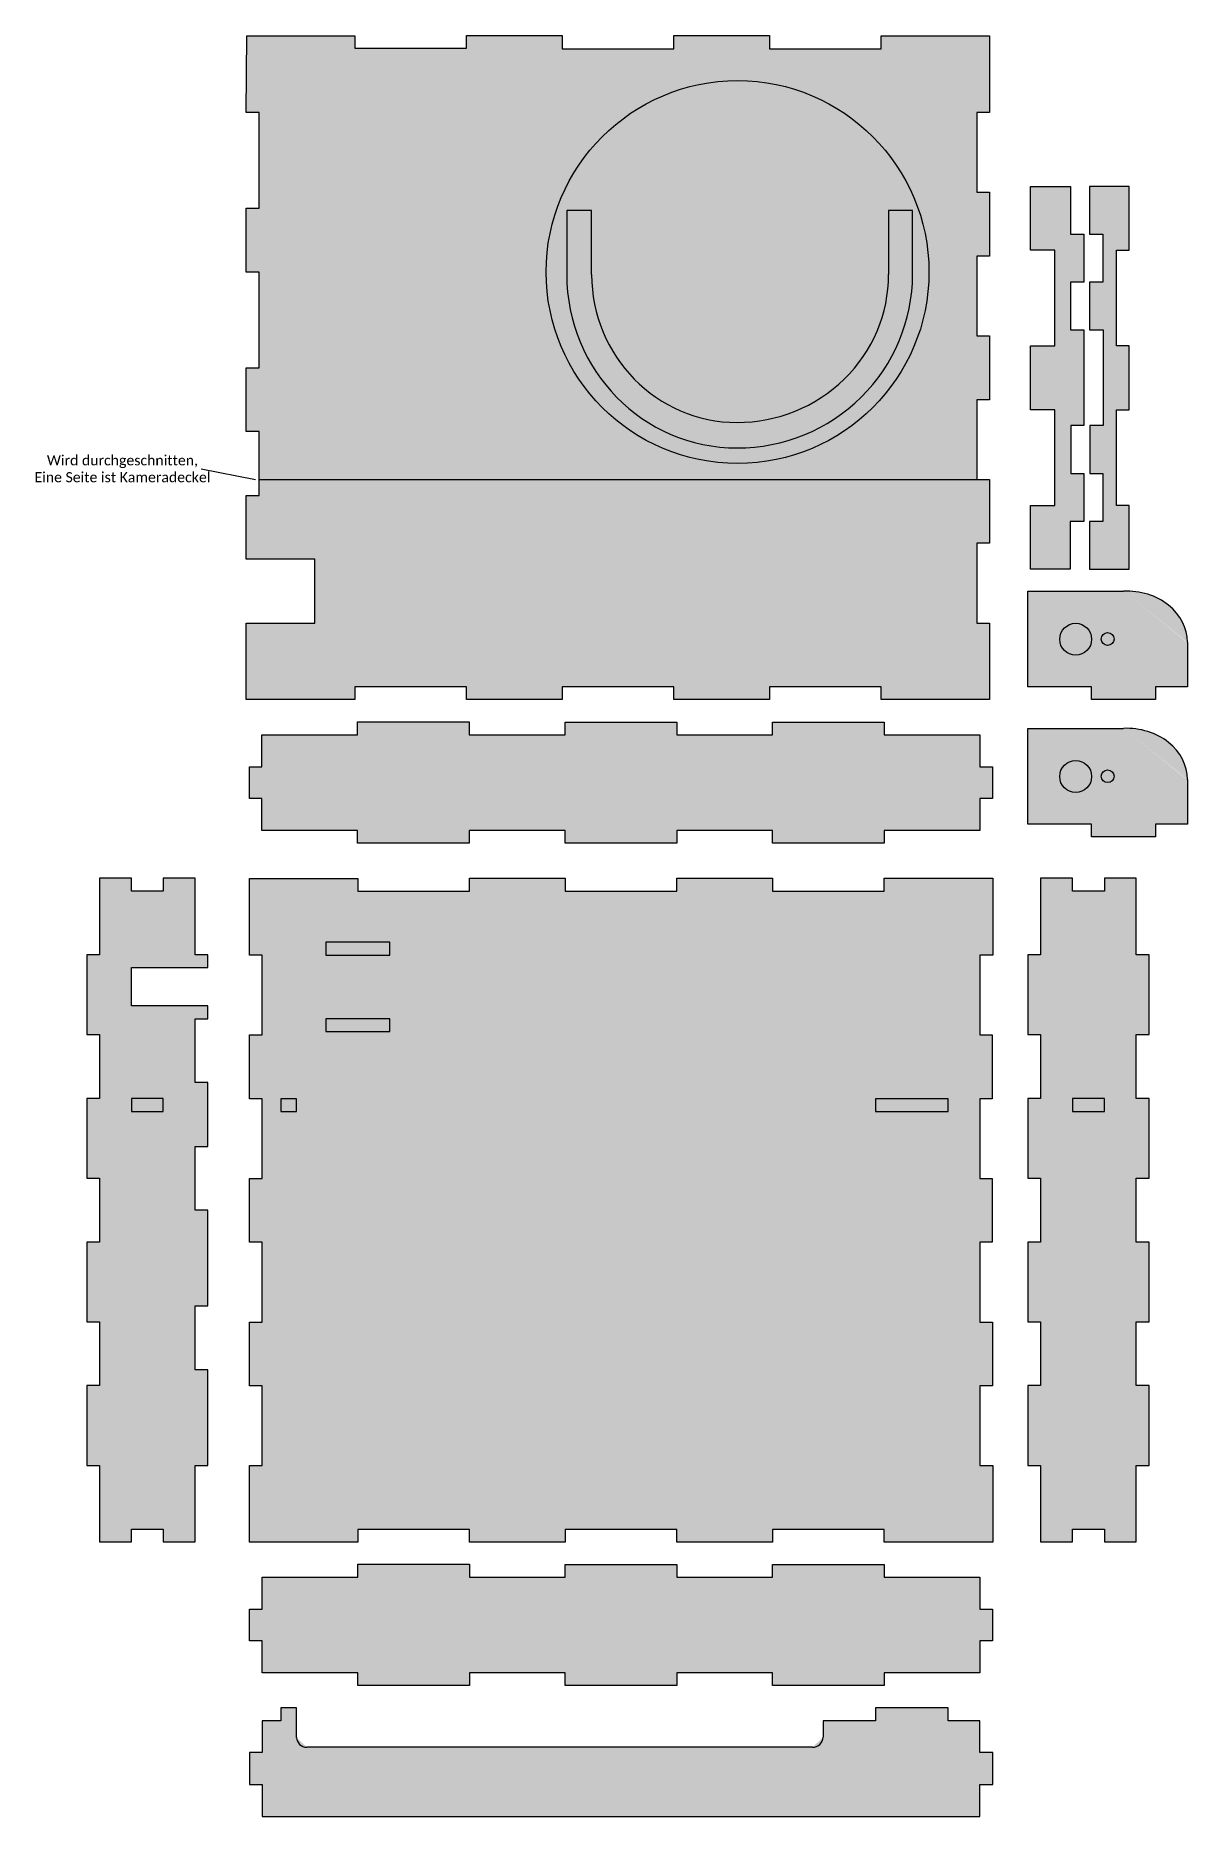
# Model space of a CAD drawing. Extents: x 0 to 361, y 0 to 558.
import ezdxf

# ---------------------------------------------------------------- set-up
doc = ezdxf.new("R2010")
doc.units = 0
doc.header["$MEASUREMENT"] = 0
doc.layers.get('0').update_dxf_attribs({"linetype": 'CONTINUOUS'})
doc.styles.get("Standard").update_dxf_attribs({"font": 'txt.shx'})

msp = doc.modelspace()

# ---------------------------------------------------------------- hatches: boundary and pattern name
for points in [[(65.95, 558.13), (99.75, 558.13), (99.75, 554.31), (134.75, 554.31), (134.75, 558.24), (164.75, 558.24), (164.75, 554.13), (199.75, 554.13), (199.75, 558.24), (229.75, 558.24), (229.75, 554.13), (264.75, 554.13), (264.75, 558.13), (298.75, 558.13), (298.75, 534.13), (294.75, 534.13), (294.75, 509.13), (298.75, 509.13), (298.75, 489.13), (294.75, 489.13), (294.75, 464.13), (298.75, 464.13), (298.75, 444.13), (294.75, 444.13), (294.75, 419.13), (298.75, 419.13), (298.75, 399.13), (294.75, 399.13), (294.75, 374.13), (298.75, 374.13), (298.75, 350.13), (264.75, 350.13), (264.75, 354.13), (229.75, 354.13), (229.75, 350.13), (199.75, 350.13), (199.75, 354.13), (164.75, 354.13), (164.75, 350.13), (134.75, 350.13), (134.75, 354.13), (99.75, 354.13), (99.75, 350.13), (65.75, 350.13), (65.75, 374.13), (87.25, 374.13), (87.25, 394.13), (65.75, 394.13), (65.75, 414.13), (69.75, 414.13), (69.75, 434.13), (65.75, 434.13), (65.75, 454.13), (69.75, 454.13), (69.75, 484.13), (65.75, 484.13), (65.75, 504.13), (69.75, 504.13), (69.75, 534.13), (65.75, 534.13)], [(311.62, 511), (324.12, 511), (324.12, 496), (328.27, 496), (328.27, 481), (324.14, 481), (324.14, 466), (328.31, 466), (328.31, 436), (324.27, 436), (324.27, 421), (328.31, 421), (328.31, 406), (324.01, 406), (324.01, 391), (311.62, 391), (311.62, 411), (319.18, 411), (319.18, 441), (311.62, 441), (311.62, 461), (319.18, 461), (319.18, 491), (311.62, 491)], [(342.56, 511), (330.12, 511), (330.12, 496), (334.21, 496), (334.21, 481), (330.12, 481), (330.12, 466), (334.34, 466), (334.34, 436), (330.21, 436), (330.21, 421), (334.25, 421), (334.25, 406), (330.08, 406), (330.08, 391), (342.56, 391), (342.56, 411), (338.56, 411), (338.56, 441), (342.56, 441), (342.56, 461), (338.56, 461), (338.56, 491), (342.56, 491)], [(295.67, 339.12), (295.67, 329.12), (299.67, 329.12), (299.67, 319.12), (295.67, 319.12), (295.67, 309.12), (265.67, 309.12), (265.67, 305.12), (230.67, 305.12), (230.67, 309.12), (200.67, 309.12), (200.67, 305.12), (165.67, 305.12), (165.67, 309.12), (135.67, 309.12), (135.67, 305.12), (100.67, 305.12), (100.67, 309.12), (70.67, 309.12), (70.67, 319.12), (66.74, 319.12), (66.74, 329.12), (70.67, 329.12), (70.67, 339.12), (100.67, 339.12), (100.67, 343.14), (135.67, 343.14), (135.67, 339.12), (165.67, 339.12), (165.67, 343.12), (200.67, 343.12), (200.67, 339.12), (230.67, 339.12), (230.67, 343.12), (265.67, 343.12), (265.67, 339.12)], [(29.75, 294.13), (19.75, 294.13), (19.75, 270.13), (15.75, 270.13), (15.75, 245.13), (19.75, 245.13), (19.75, 225.13), (15.75, 225.13), (15.75, 200.13), (19.75, 200.13), (19.75, 180.13), (15.75, 180.13), (15.75, 155.13), (19.75, 155.13), (19.75, 135.13), (15.75, 135.13), (15.75, 110.13), (19.75, 110.13), (19.75, 86.13), (29.75, 86.13), (29.75, 90.13), (39.75, 90.13), (39.75, 86.13), (49.75, 86.13), (49.75, 110.13), (53.75, 110.13), (53.75, 140.13), (49.75, 140.13), (49.75, 160.13), (53.75, 160.13), (53.75, 190.13), (49.75, 190.13), (49.75, 210.13), (53.75, 210.13), (53.75, 230.13), (49.75, 230.13), (49.75, 250.13), (53.75, 250.13), (53.75, 254.13), (29.75, 254.13), (29.75, 266.13), (53.75, 266.13), (53.75, 270.13), (49.75, 270.13), (49.75, 294.13), (39.75, 294.13), (39.75, 290.13), (29.75, 290.13)], [(66.74, 294.07), (100.74, 294.07), (100.74, 290.07), (135.74, 290.07), (135.74, 294.18), (165.74, 294.18), (165.74, 290.07), (200.74, 290.07), (200.74, 294.18), (230.74, 294.18), (230.74, 290.07), (265.74, 290.07), (265.74, 294.18), (299.75, 294.18), (299.75, 270.07), (295.74, 270.07), (295.74, 245.07), (299.58, 245.07), (299.58, 225.07), (295.74, 225.07), (295.74, 200.07), (299.58, 200.07), (299.58, 180.07), (295.74, 180.07), (295.74, 155.07), (299.67, 155.07), (299.67, 135.07), (295.74, 135.07), (295.74, 110.07), (299.75, 110.07), (299.74, 86.07), (265.74, 86.07), (265.74, 90.07), (230.74, 90.07), (230.74, 86.07), (200.74, 86.07), (200.74, 90.07), (165.74, 90.07), (165.74, 86.07), (135.74, 86.07), (135.74, 90.07), (100.74, 90.07), (100.74, 86.07), (66.74, 86.07), (66.74, 110.07), (70.74, 110.07), (70.74, 135.07), (66.74, 135.07), (66.74, 155.07), (70.74, 155.07), (70.74, 180.07), (66.74, 180.07), (66.74, 200.07), (70.74, 200.07), (70.74, 225.07), (66.74, 225.07), (66.74, 245.07), (70.74, 245.07), (70.74, 270.07), (66.74, 270.07)], [(324.75, 294.13), (314.75, 294.13), (314.75, 270.13), (310.75, 270.13), (310.75, 245.13), (314.75, 245.13), (314.75, 225.13), (310.75, 225.13), (310.75, 200.13), (314.75, 200.13), (314.75, 180.13), (310.75, 180.13), (310.75, 155.13), (314.75, 155.13), (314.75, 135.13), (310.75, 135.13), (310.75, 110.13), (314.75, 110.13), (314.75, 86.13), (324.75, 86.13), (324.75, 90.13), (334.75, 90.13), (334.75, 86.13), (344.75, 86.13), (344.75, 110.13), (348.75, 110.13), (348.75, 135.13), (344.75, 135.13), (344.75, 155.13), (348.75, 155.13), (348.75, 180.13), (344.75, 180.13), (344.75, 200.13), (348.75, 200.13), (348.75, 225.13), (344.75, 225.13), (344.75, 245.13), (348.75, 245.13), (348.75, 270.13), (344.75, 270.13), (344.75, 294.13), (334.75, 294.13), (334.75, 290.13), (324.75, 290.13)], [(295.71, 75.11), (295.71, 65.11), (299.71, 65.11), (299.71, 55.11), (295.71, 55.11), (295.71, 45.11), (265.71, 45.11), (265.71, 41.11), (230.71, 41.11), (230.71, 45.11), (200.71, 45.11), (200.71, 41.11), (165.71, 41.11), (165.71, 45.11), (135.71, 45.11), (135.71, 41.11), (100.71, 41.11), (100.71, 45.11), (70.71, 45.11), (70.71, 55.11), (66.78, 55.11), (66.78, 65.11), (70.71, 65.11), (70.71, 75.11), (100.71, 75.11), (100.71, 79.13), (135.71, 79.13), (135.71, 75.11), (165.71, 75.11), (165.71, 79.11), (200.71, 79.11), (200.71, 75.11), (230.71, 75.11), (230.71, 79.11), (265.71, 79.11), (265.71, 75.11)]]:
    msp.add_hatch(color=254).paths.add_polyline_path(points)
h = msp.add_hatch(color=254)
edge = h.paths.add_edge_path()
edge.add_line((360.76, 368.13), (360.75, 354.13))
edge.add_line((360.75, 354.13), (350.75, 354.13))
edge.add_line((350.75, 354.13), (350.75, 350.13))
edge.add_line((350.75, 350.13), (330.75, 350.13))
edge.add_line((330.75, 350.13), (330.75, 354.13))
edge.add_line((330.75, 354.13), (310.75, 354.13))
edge.add_line((310.75, 354.13), (310.75, 384.13))
edge.add_line((310.75, 384.13), (330.75, 384.13))
edge.add_line((330.75, 384.13), (336.76, 384.13))
edge.add_line((336.76, 384.13), (337.26, 384.13))
edge.add_line((337.26, 384.13), (337.76, 384.13))
edge.add_line((337.76, 384.13), (340.76, 384.13))
edge.add_ellipse((341.42, 367.9), major_axis=(-19.32, -0.8), ratio=0.84, start_angle=177.9764, end_angle=269.9747, ccw=False)
h = msp.add_hatch(color=254)
edge = h.paths.add_edge_path()
edge.add_line((360.76, 325.12), (360.75, 311.12))
edge.add_line((360.75, 311.12), (350.75, 311.12))
edge.add_line((350.75, 311.12), (350.75, 307.12))
edge.add_line((350.75, 307.12), (330.75, 307.12))
edge.add_line((330.75, 307.12), (330.75, 311.12))
edge.add_line((330.75, 311.12), (310.75, 311.12))
edge.add_line((310.75, 311.12), (310.75, 341.12))
edge.add_line((310.75, 341.12), (330.75, 341.12))
edge.add_line((330.75, 341.12), (336.76, 341.12))
edge.add_line((336.76, 341.12), (337.26, 341.12))
edge.add_line((337.26, 341.12), (337.76, 341.12))
edge.add_line((337.76, 341.12), (340.76, 341.12))
edge.add_ellipse((341.42, 324.89), major_axis=(-19.32, -0.8), ratio=0.84, start_angle=177.9764, end_angle=269.9747, ccw=False)
h = msp.add_hatch(color=254)
edge = h.paths.add_edge_path()
edge.add_ellipse((243.25, 24.93), major_axis=(-3.3, 0), ratio=0.954545, start_angle=90, end_angle=180, ccw=False)
edge.add_line((243.25, 21.78), (84.75, 21.78))
edge.add_ellipse((84.75, 24.87), major_axis=(-3.22, 0), ratio=0.960135, start_angle=360, end_angle=90, ccw=False)
edge.add_line((81.54, 24.87), (81.54, 34.13))
edge.add_line((81.54, 34.13), (76.54, 34.13))
edge.add_line((76.54, 34.13), (76.54, 30.13))
edge.add_line((76.54, 30.13), (70.75, 30.13))
edge.add_line((70.75, 30.13), (70.75, 20.13))
edge.add_line((70.75, 20.13), (66.75, 20.13))
edge.add_line((66.75, 20.13), (66.75, 10.13))
edge.add_line((66.75, 10.13), (70.75, 10.13))
edge.add_line((70.75, 10.13), (70.75, 0.13))
edge.add_line((70.75, 0.13), (295.75, 0.13))
edge.add_line((295.75, 0.13), (295.75, 10.13))
edge.add_line((295.75, 10.13), (299.75, 10.13))
edge.add_line((299.75, 10.13), (299.75, 20.13))
edge.add_line((299.75, 20.13), (295.75, 20.13))
edge.add_line((295.75, 20.13), (295.75, 30.13))
edge.add_line((295.75, 30.13), (285.75, 30.13))
edge.add_line((285.75, 30.13), (285.75, 34.13))
edge.add_line((285.75, 34.13), (262.95, 34.13))
edge.add_line((262.95, 34.13), (262.95, 30.13))
edge.add_line((262.95, 30.13), (246.55, 30.13))
edge.add_line((246.55, 30.13), (246.55, 24.93))

# ---------------------------------------------------------------- linework, layer by layer
at = {"color": 7, "linetype": 'CONTINUOUS'}
for p, q in [((166.28, 503.4), (166.22, 483.4)), ((174.02, 503.4), (166.28, 503.4)), ((174.02, 483.4), (174.02, 503.4)), ((274.62, 503.4), (267.12, 503.4)), ((267.12, 503.4), (267.12, 483.4)), ((274.62, 483.4), (274.62, 503.4)), ((51.62, 422.5), (68.62, 419.1)), ((69.75, 419.13), (294.75, 419.13)), ((310.75, 354.13), (310.75, 384.13)), ((310.75, 384.13), (330.75, 384.13)), ((330.75, 384.13), (336.76, 384.13)), ((336.76, 384.13), (337.26, 384.13)), ((337.26, 384.13), (337.76, 384.13)), ((337.76, 384.13), (340.76, 384.13)), ((360.76, 368.13), (360.75, 354.13)), ((330.75, 354.13), (310.75, 354.13)), ((330.75, 350.13), (330.75, 354.13)), ((360.75, 354.13), (350.75, 354.13)), ((350.75, 354.13), (350.75, 350.13)), ((350.75, 350.13), (330.75, 350.13)), ((310.75, 311.12), (310.75, 341.12)), ((310.75, 341.12), (330.75, 341.12)), ((330.75, 341.12), (336.76, 341.12)), ((336.76, 341.12), (337.26, 341.12)), ((337.26, 341.12), (337.76, 341.12)), ((337.76, 341.12), (340.76, 341.12)), ((360.76, 325.12), (360.75, 311.12)), ((330.75, 311.12), (310.75, 311.12)), ((330.75, 307.12), (330.75, 311.12)), ((350.75, 307.12), (330.75, 307.12)), ((360.75, 311.12), (350.75, 311.12)), ((350.75, 311.12), (350.75, 307.12)), ((81.54, 34.13), (76.54, 34.13)), ((76.54, 34.13), (76.54, 30.13)), ((81.54, 24.87), (81.54, 34.13)), ((285.75, 34.13), (262.95, 34.13)), ((262.95, 34.13), (262.95, 30.13)), ((285.75, 30.13), (285.75, 34.13)), ((76.54, 30.13), (70.75, 30.13)), ((70.75, 30.13), (70.75, 20.13)), ((262.95, 30.13), (246.55, 30.13)), ((246.55, 30.13), (246.55, 24.93)), ((295.75, 30.13), (285.75, 30.13)), ((295.75, 20.13), (295.75, 30.13)), ((70.75, 20.13), (66.75, 20.13)), ((66.75, 20.13), (66.75, 10.13)), ((243.25, 21.78), (84.75, 21.78)), ((299.75, 20.13), (295.75, 20.13)), ((299.75, 10.13), (299.75, 20.13)), ((66.75, 10.13), (70.75, 10.13)), ((70.75, 10.13), (70.75, 0.13)), ((295.75, 0.13), (295.75, 10.13)), ((295.75, 10.13), (299.75, 10.13)), ((70.75, 0.13), (295.75, 0.13))]:
    msp.add_line(p, q, dxfattribs=at)
for points in [[(65.95, 558.13), (99.75, 558.13), (99.75, 554.31), (134.75, 554.31), (134.75, 558.24), (164.75, 558.24), (164.75, 554.13), (199.75, 554.13), (199.75, 558.24), (229.75, 558.24), (229.75, 554.13), (264.75, 554.13), (264.75, 558.13), (298.75, 558.13), (298.75, 534.13), (294.75, 534.13), (294.75, 509.13), (298.75, 509.13), (298.75, 489.13), (294.75, 489.13), (294.75, 464.13), (298.75, 464.13), (298.75, 444.13), (294.75, 444.13), (294.75, 419.13), (298.75, 419.13), (298.75, 399.13), (294.75, 399.13), (294.75, 374.13), (298.75, 374.13), (298.75, 350.13), (264.75, 350.13), (264.75, 354.13), (229.75, 354.13), (229.75, 350.13), (199.75, 350.13), (199.75, 354.13), (164.75, 354.13), (164.75, 350.13), (134.75, 350.13), (134.75, 354.13), (99.75, 354.13), (99.75, 350.13), (65.75, 350.13), (65.75, 374.13), (87.25, 374.13), (87.25, 394.13), (65.75, 394.13), (65.75, 414.13), (69.75, 414.13), (69.75, 434.13), (65.75, 434.13), (65.75, 454.13), (69.75, 454.13), (69.75, 484.13), (65.75, 484.13), (65.75, 504.13), (69.75, 504.13), (69.75, 534.13), (65.75, 534.13)], [(311.62, 511), (324.12, 511), (324.12, 496), (328.27, 496), (328.27, 481), (324.14, 481), (324.14, 466), (328.31, 466), (328.31, 436), (324.27, 436), (324.27, 421), (328.31, 421), (328.31, 406), (324.01, 406), (324.01, 391), (311.62, 391), (311.62, 411), (319.18, 411), (319.18, 441), (311.62, 441), (311.62, 461), (319.18, 461), (319.18, 491), (311.62, 491)], [(342.56, 511), (330.12, 511), (330.12, 496), (334.21, 496), (334.21, 481), (330.12, 481), (330.12, 466), (334.34, 466), (334.34, 436), (330.21, 436), (330.21, 421), (334.25, 421), (334.25, 406), (330.08, 406), (330.08, 391), (342.56, 391), (342.56, 411), (338.56, 411), (338.56, 441), (342.56, 441), (342.56, 461), (338.56, 461), (338.56, 491), (342.56, 491)], [(295.67, 339.12), (295.67, 329.12), (299.67, 329.12), (299.67, 319.12), (295.67, 319.12), (295.67, 309.12), (265.67, 309.12), (265.67, 305.12), (230.67, 305.12), (230.67, 309.12), (200.67, 309.12), (200.67, 305.12), (165.67, 305.12), (165.67, 309.12), (135.67, 309.12), (135.67, 305.12), (100.67, 305.12), (100.67, 309.12), (70.67, 309.12), (70.67, 319.12), (66.74, 319.12), (66.74, 329.12), (70.67, 329.12), (70.67, 339.12), (100.67, 339.12), (100.67, 343.14), (135.67, 343.14), (135.67, 339.12), (165.67, 339.12), (165.67, 343.12), (200.67, 343.12), (200.67, 339.12), (230.67, 339.12), (230.67, 343.12), (265.67, 343.12), (265.67, 339.12)], [(29.75, 294.13), (19.75, 294.13), (19.75, 270.13), (15.75, 270.13), (15.75, 245.13), (19.75, 245.13), (19.75, 225.13), (15.75, 225.13), (15.75, 200.13), (19.75, 200.13), (19.75, 180.13), (15.75, 180.13), (15.75, 155.13), (19.75, 155.13), (19.75, 135.13), (15.75, 135.13), (15.75, 110.13), (19.75, 110.13), (19.75, 86.13), (29.75, 86.13), (29.75, 90.13), (39.75, 90.13), (39.75, 86.13), (49.75, 86.13), (49.75, 110.13), (53.75, 110.13), (53.75, 140.13), (49.75, 140.13), (49.75, 160.13), (53.75, 160.13), (53.75, 190.13), (49.75, 190.13), (49.75, 210.13), (53.75, 210.13), (53.75, 230.13), (49.75, 230.13), (49.75, 250.13), (53.75, 250.13), (53.75, 254.13), (29.75, 254.13), (29.75, 266.13), (53.75, 266.13), (53.75, 270.13), (49.75, 270.13), (49.75, 294.13), (39.75, 294.13), (39.75, 290.13), (29.75, 290.13)], [(66.74, 294.07), (100.74, 294.07), (100.74, 290.07), (135.74, 290.07), (135.74, 294.18), (165.74, 294.18), (165.74, 290.07), (200.74, 290.07), (200.74, 294.18), (230.74, 294.18), (230.74, 290.07), (265.74, 290.07), (265.74, 294.18), (299.75, 294.18), (299.75, 270.07), (295.74, 270.07), (295.74, 245.07), (299.58, 245.07), (299.58, 225.07), (295.74, 225.07), (295.74, 200.07), (299.58, 200.07), (299.58, 180.07), (295.74, 180.07), (295.74, 155.07), (299.67, 155.07), (299.67, 135.07), (295.74, 135.07), (295.74, 110.07), (299.75, 110.07), (299.74, 86.07), (265.74, 86.07), (265.74, 90.07), (230.74, 90.07), (230.74, 86.07), (200.74, 86.07), (200.74, 90.07), (165.74, 90.07), (165.74, 86.07), (135.74, 86.07), (135.74, 90.07), (100.74, 90.07), (100.74, 86.07), (66.74, 86.07), (66.74, 110.07), (70.74, 110.07), (70.74, 135.07), (66.74, 135.07), (66.74, 155.07), (70.74, 155.07), (70.74, 180.07), (66.74, 180.07), (66.74, 200.07), (70.74, 200.07), (70.74, 225.07), (66.74, 225.07), (66.74, 245.07), (70.74, 245.07), (70.74, 270.07), (66.74, 270.07)], [(324.75, 294.13), (314.75, 294.13), (314.75, 270.13), (310.75, 270.13), (310.75, 245.13), (314.75, 245.13), (314.75, 225.13), (310.75, 225.13), (310.75, 200.13), (314.75, 200.13), (314.75, 180.13), (310.75, 180.13), (310.75, 155.13), (314.75, 155.13), (314.75, 135.13), (310.75, 135.13), (310.75, 110.13), (314.75, 110.13), (314.75, 86.13), (324.75, 86.13), (324.75, 90.13), (334.75, 90.13), (334.75, 86.13), (344.75, 86.13), (344.75, 110.13), (348.75, 110.13), (348.75, 135.13), (344.75, 135.13), (344.75, 155.13), (348.75, 155.13), (348.75, 180.13), (344.75, 180.13), (344.75, 200.13), (348.75, 200.13), (348.75, 225.13), (344.75, 225.13), (344.75, 245.13), (348.75, 245.13), (348.75, 270.13), (344.75, 270.13), (344.75, 294.13), (334.75, 294.13), (334.75, 290.13), (324.75, 290.13)], [(90.74, 270.07), (110.74, 270.07), (110.74, 274.07), (90.74, 274.07)], [(90.74, 246.07), (110.74, 246.07), (110.74, 250.07), (90.74, 250.07)], [(29.75, 225.09), (29.75, 221.07), (39.75, 221.07), (39.75, 225.09)], [(76.55, 221.07), (81.55, 221.07), (81.55, 225.07), (76.55, 225.07)], [(262.95, 221.07), (285.75, 221.07), (285.75, 225.07), (262.95, 225.07)], [(324.75, 225.09), (324.75, 221.07), (334.75, 221.07), (334.75, 225.09)], [(295.71, 75.11), (295.71, 65.11), (299.71, 65.11), (299.71, 55.11), (295.71, 55.11), (295.71, 45.11), (265.71, 45.11), (265.71, 41.11), (230.71, 41.11), (230.71, 45.11), (200.71, 45.11), (200.71, 41.11), (165.71, 41.11), (165.71, 45.11), (135.71, 45.11), (135.71, 41.11), (100.71, 41.11), (100.71, 45.11), (70.71, 45.11), (70.71, 55.11), (66.78, 55.11), (66.78, 65.11), (70.71, 65.11), (70.71, 75.11), (100.71, 75.11), (100.71, 79.13), (135.71, 79.13), (135.71, 75.11), (165.71, 75.11), (165.71, 79.11), (200.71, 79.11), (200.71, 75.11), (230.71, 75.11), (230.71, 79.11), (265.71, 79.11), (265.71, 75.11)]]:
    msp.add_lwpolyline(points, close=True, dxfattribs=at)
for points in [[(159.75, 484.13, -1), (279.75, 484.13, -1)], [(320.75, 369.06, -1), (330.75, 369.06, -1)], [(333.76, 369.13, -1), (337.76, 369.13, -1)], [(320.75, 326.05, -1), (330.75, 326.05, -1)], [(333.76, 326.12, -1), (337.76, 326.12, -1)]]:
    msp.add_lwpolyline(points, format="xyb", close=True, dxfattribs=at)
for centre, major_axis, ratio, start_param, end_param in [((219.62, 483.4), (0, -54.4), 0.981618, -1.570796, 0), ((219.62, 483.4), (0, -46.4), 0.982759, -1.570796, 0), ((219.62, 483.4), (-55, 0), 0.989091, 1.570796, 3.141593), ((219.62, 483.4), (-47.5, 0), 0.976842, 1.570796, 3.141593), ((341.42, 367.9), (-19.32, -0.8), 0.84, 3.106274, 4.711948), ((341.42, 324.89), (-19.32, -0.8), 0.84, 3.106274, 4.711948), ((84.75, 24.87), (-3.22, 0), 0.960135, 0, 1.570796), ((243.25, 24.93), (-3.3, 0), 0.954545, 1.570796, 3.141593)]:
    msp.add_ellipse(centre, major_axis=major_axis, ratio=ratio, start_param=start_param, end_param=end_param, dxfattribs=at)

# ---------------------------------------------------------------- texts
at = {"insert": (26.94, 422.47), "char_height": 3.175, "width": 53.6222, "attachment_point": 5}
msp.add_mtext('\\C7;\\fCalibri|b0|i0|;\\H3.1750242233276;Wird durchgeschnitten,\\PEine Seite ist Kameradeckel', dxfattribs=at)

doc.saveas('drawing.dxf')
